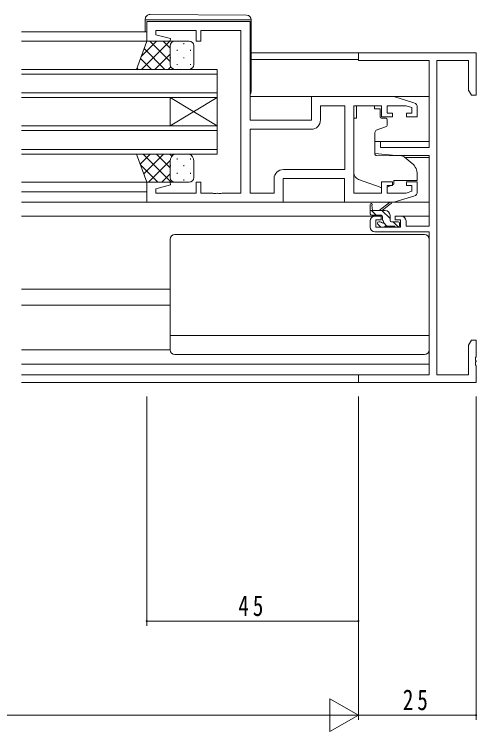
# Model space of a CAD drawing. Units: millimetres, scale not verified. Extents: x -567 to 567, y -403 to 403.
# Drawn here: x 319.1 to 417.4, y -67.1 to 85.3 of the extents above; entities that cross this region are included whole.
import ezdxf

# ---------------------------------------------------------------- set-up
doc = ezdxf.new("R2010")
doc.units = ezdxf.units.MM
doc.header["$LTSCALE"] = 2
for name, color, linetype, lineweight in [('0-3_YKK_11', 7, 'Continuous', 18), ('0-4_YKK_12', 2, 'Continuous', 18), ('0-5_YKK_13', 4, 'Continuous', 18), ('0-6_YKK_D', 6, 'Continuous', 18)]:
    doc.layers.add(name, color=color, linetype=linetype, lineweight=lineweight)
doc.styles.add('ＭＳ ゴシック', font='')
doc.styles.get('ＭＳ ゴシック').set_extended_font_data('MS Gothic')

msp = doc.modelspace()

# ---------------------------------------------------------------- linework, layer by layer
at = {"layer": '0-3_YKK_11'}
for p, q in [((347.274, 79.613), (347.274, 83.813)), ((347.274, 83.813), (369.274, 83.813)), ((369.274, 83.813), (369.274, 62.813)), ((349.204, 81.883), (349.204, 80.965)), ((357.774, 81.883), (349.204, 81.883)), ((349.204, 80.965), (352.303, 80.135)), ((367.274, 47.343), (367.274, 81.883)), ((352.235, 79.613), (347.274, 79.613)), ((352.303, 80.135), (352.235, 79.613)), ((392.274, 75.483), (392.274, 77.113)), ((392.274, 77.113), (417.274, 77.113)), ((417.274, 77.113), (417.274, 68.113)), ((407.274, 75.483), (392.274, 75.483)), ((407.274, 57.013), (407.274, 75.483)), ((415.644, 75.483), (408.904, 75.483)), ((408.904, 75.483), (408.904, 8.743)), ((415.644, 69.204), (415.644, 75.483)), ((382.274, 67.813), (399.774, 67.813)), ((382.274, 62.813), (382.274, 67.813)), ((399.774, 67.813), (404.061, 66.526)), ((384.204, 65.883), (389.344, 65.883)), ((384.204, 62.883), (384.204, 65.883)), ((389.344, 65.883), (389.344, 52.343)), ((389.344, 65.883), (389.344, 52.343)), ((391.274, 65.883), (391.274, 47.343)), ((369.274, 62.813), (382.274, 62.813)), ((369.274, 47.343), (369.274, 60.883)), ((369.274, 60.883), (382.204, 60.883)), ((396.974, 57.013), (407.274, 57.013)), ((407.274, 55.313), (400.274, 55.313)), ((407.274, 40.313), (407.274, 55.313)), ((389.344, 52.343), (376.344, 52.343)), ((374.344, 50.343), (374.344, 47.343)), ((376.274, 50.413), (376.274, 45.413)), ((389.274, 50.413), (376.274, 50.413)), ((389.274, 45.413), (389.274, 50.413)), ((347.274, 49.613), (352.235, 49.613)), ((347.274, 45.413), (347.274, 49.613)), ((352.303, 49.09), (349.204, 48.26)), ((352.235, 49.613), (352.303, 49.09)), ((349.204, 48.26), (349.204, 47.343)), ((349.204, 47.343), (357.774, 47.343)), ((361.316, 47.343), (361.499, 47.223)), ((362.049, 47.223), (362.232, 47.343)), ((362.232, 47.343), (362.316, 47.343)), ((362.316, 47.343), (362.499, 47.223)), ((363.049, 47.223), (363.232, 47.343)), ((363.232, 47.343), (367.274, 47.343)), ((374.344, 47.343), (369.274, 47.343)), ((361.499, 47.223), (362.049, 47.223)), ((362.499, 47.223), (363.049, 47.223)), ((376.274, 45.413), (347.274, 45.413)), ((394.774, 40.113), (394.774, 41.413)), ((402.374, 41.413), (402.374, 40.313)), ((402.374, 40.313), (407.274, 40.313)), ((407.274, 39.113), (395.774, 39.113)), ((407.274, 8.743), (407.274, 39.113)), ((415.644, 15.021), (416.274, 16.113)), ((416.274, 16.113), (417.274, 16.113)), ((417.274, 16.113), (417.274, 12.571)), ((417.274, 12.571), (417.154, 12.388)), ((392.274, 8.743), (407.274, 8.743)), ((392.274, 7.113), (392.274, 8.743)), ((417.274, 7.113), (392.274, 7.113))]:
    msp.add_line(p, q, dxfattribs=at)
for points in [[(367.274, 81.883), (358.774, 81.883), (358.774, 79.613), (357.774, 79.613), (357.774, 81.883)], [(417.274, 68.113), (416.274, 68.113), (415.644, 69.204)], [(404.774, 65.569), (404.774, 63.513), (402.474, 63.513), (402.474, 64.313), (403.574, 64.313), (403.574, 65.524), (402.379, 65.883), (398.374, 65.883), (398.374, 64.313), (399.474, 64.313), (399.474, 63.513), (397.174, 63.513), (397.174, 65.883), (391.274, 65.883)], [(400.274, 55.313), (395.774, 55.706), (395.774, 58.313), (396.974, 58.313), (396.974, 57.013)], [(357.774, 47.343), (357.774, 49.613), (358.774, 49.613), (358.774, 47.343), (361.316, 47.343)], [(391.274, 47.343), (397.174, 47.343), (397.174, 49.713), (399.474, 49.713), (399.474, 48.913), (398.374, 48.913), (398.374, 47.343), (402.379, 47.343), (403.574, 47.701), (403.574, 48.913), (402.474, 48.913), (402.474, 49.713), (404.774, 49.713), (404.774, 47.657)], [(404.061, 46.699), (399.774, 45.413), (389.274, 45.413)], [(395.774, 42.413), (397.074, 42.413), (397.074, 41.613), (395.974, 41.613), (395.974, 40.113), (401.174, 40.113), (401.174, 41.613), (400.074, 41.613), (400.074, 42.413), (401.374, 42.413)], [(408.904, 8.743), (415.644, 8.743), (415.644, 15.021)], [(417.154, 12.388), (417.154, 11.838), (417.274, 11.654), (417.274, 11.571), (417.154, 11.388), (417.154, 10.838), (417.274, 10.654), (417.274, 7.113)]]:
    msp.add_lwpolyline(points, dxfattribs=at)
for centre, radius, start, end in [((403.774, 65.569), 1, 359.99996, 73.30074), ((382.204, 62.883), 2, 270.00001, 359.99999), ((376.344, 50.343), 2, 90.00001, 179.99999), ((403.774, 47.657), 1, 286.69926, 0.00004), ((395.774, 41.413), 1, 90.00001, 179.99999), ((401.374, 41.413), 1, 0.00001, 89.99999), ((395.774, 40.113), 1, 180.00001, 269.99999)]:
    msp.add_arc(centre, radius, start, end, dxfattribs=at)
at = {"layer": '0-4_YKK_12'}
for p, q in [((347.274, 81.613), (320.649, 81.613)), ((348.363, 79.613), (320.649, 79.613)), ((392.574, 77.113), (369.474, 77.113)), ((392.274, 75.713), (369.474, 75.713)), ((362.274, 73.613), (320.649, 73.613)), ((362.274, 67.613), (362.274, 73.613)), ((320.649, 72.613), (362.274, 72.613)), ((362.274, 68.613), (320.649, 68.613)), ((320.649, 67.613), (362.274, 67.613)), ((352.274, 67.613), (352.274, 61.613)), ((362.274, 67.613), (352.274, 61.613)), ((362.274, 61.613), (352.274, 67.613)), ((362.274, 67.613), (362.274, 61.613)), ((382.774, 67.813), (369.274, 67.813)), ((407.274, 67.813), (399.701, 67.813)), ((362.274, 61.613), (320.649, 61.613)), ((362.274, 55.613), (362.274, 61.613)), ((320.649, 60.613), (362.274, 60.613)), ((407.274, 58.313), (395.774, 58.313)), ((362.274, 56.613), (320.649, 56.613)), ((320.649, 55.613), (362.274, 55.613)), ((407.274, 54.913), (402.151, 54.913)), ((347.774, 49.613), (320.649, 49.614)), ((347.274, 47.612), (320.649, 47.613)), ((347.774, 45.413), (320.649, 45.413)), ((395.774, 42.413), (320.649, 42.413)), ((407.274, 42.413), (401.374, 42.413)), ((352.274, 26.913), (320.649, 26.913)), ((352.274, 23.513), (320.649, 23.513)), ((407.274, 11.013), (320.649, 11.013)), ((406.974, 8.743), (320.649, 8.743)), ((392.574, 7.113), (320.649, 7.113))]:
    msp.add_line(p, q, dxfattribs=at)
at = {"layer": '0-5_YKK_13'}
for p, q in [((346.974, 84.113), (346.974, 84.3)), ((347.478, 84.113), (346.974, 84.113)), ((346.974, 83.813), (346.974, 84.113)), ((346.974, 83.813), (346.974, 81.613)), ((368.978, 84.113), (347.478, 84.113)), ((347.983, 85.3), (368.483, 85.121)), ((369.474, 84.113), (369.474, 83.813)), ((369.474, 68.813), (369.474, 83.813)), ((345.131, 73.613), (347.274, 79.613)), ((346.108, 76.348), (349.373, 79.613)), ((346.201, 73.613), (352.201, 79.613)), ((347.274, 79.613), (353.274, 79.613)), ((352.274, 75.291), (347.953, 79.613)), ((352.274, 78.12), (350.781, 79.613)), ((356.274, 79.613), (353.274, 79.613)), ((351.124, 73.613), (346.708, 78.029)), ((352.274, 78.613), (352.274, 74.613)), ((353.779, 77.778), (353.779, 77.578)), ((355.194, 79.193), (355.194, 78.993)), ((356.609, 77.778), (356.609, 77.578)), ((357.274, 74.613), (357.274, 78.613)), ((349.029, 73.613), (352.274, 76.857)), ((348.296, 73.613), (345.964, 75.945)), ((352.364, 76.163), (352.364, 75.963)), ((353.779, 74.748), (353.779, 74.548)), ((355.194, 76.163), (355.194, 75.963)), ((356.609, 74.748), (356.609, 74.548)), ((353.274, 73.613), (345.131, 73.613)), ((345.468, 73.613), (345.22, 73.86)), ((351.858, 73.613), (352.39, 74.145)), ((353.274, 73.613), (356.274, 73.613)), ((395.674, 65.883), (391.874, 65.883)), ((391.874, 65.883), (391.874, 65.213)), ((395.674, 65.883), (395.674, 65.213)), ((391.874, 64.213), (391.874, 65.213)), ((391.874, 63.213), (391.874, 64.213)), ((395.674, 65.213), (396.844, 65.213)), ((396.844, 64.213), (396.844, 65.213)), ((396.844, 64.213), (396.844, 63.513)), ((391.874, 63.213), (391.274, 63.213)), ((391.274, 51.657), (391.274, 63.213)), ((397.144, 63.213), (398.074, 63.213)), ((398.374, 62.913), (398.374, 61.863)), ((398.045, 61.393), (396.045, 60.665)), ((395.774, 60.216), (395.774, 55.61)), ((345.131, 55.613), (347.274, 49.613)), ((353.274, 55.613), (345.131, 55.613)), ((345.142, 55.583), (345.172, 55.613)), ((345.886, 53.499), (348, 55.613)), ((352.497, 49.613), (346.497, 55.613)), ((346.63, 51.415), (350.828, 55.613)), ((352.274, 52.664), (349.325, 55.613)), ((352.62, 55.146), (352.154, 55.613)), ((353.274, 55.613), (356.274, 55.613)), ((395.991, 55.311), (401.377, 55.264)), ((402.011, 55.03), (403.702, 53.611)), ((349.669, 49.613), (345.944, 53.337)), ((347.657, 49.613), (352.274, 54.229)), ((352.274, 50.613), (352.274, 54.113)), ((353.779, 54.478), (353.779, 54.678)), ((356.609, 54.478), (356.609, 54.678)), ((357.274, 54.113), (357.274, 50.613)), ((352.364, 53.063), (352.364, 53.263)), ((355.194, 53.063), (355.194, 53.263)), ((350.485, 49.613), (352.274, 51.401)), ((353.779, 51.448), (353.779, 51.648)), ((356.609, 51.448), (356.609, 51.648)), ((404.774, 51.312), (404.774, 50.013)), ((347.274, 49.613), (353.274, 49.613)), ((352.364, 50.198), (352.364, 50.233)), ((356.274, 49.613), (353.274, 49.613)), ((355.194, 50.033), (355.194, 50.233)), ((396.902, 48.572), (392.265, 50.247)), ((398.468, 48.606), (399.774, 49.215)), ((399.774, 49.713), (399.774, 49.215)), ((389.774, 45.413), (375.774, 45.413)), ((394.774, 42.913), (394.774, 44.912)), ((395.074, 44.739), (395.273, 43.613)), ((396.674, 43.613), (398.892, 45.295)), ((397.274, 43.613), (399.093, 45.014)), ((399.701, 45.413), (407.274, 45.413)), ((397.974, 43.613), (394.774, 43.613)), ((396.016, 42.613), (395.016, 43.613)), ((398.974, 41.9), (397.262, 43.613)), ((397.074, 42.613), (395.074, 42.613)), ((396.574, 41.213), (396.913, 41.213)), ((397.374, 41.674), (397.374, 42.313)), ((398.974, 41.513), (398.974, 42.613)), ((399.274, 41.213), (400.674, 41.213)), ((400.751, 40.123), (399.662, 41.213)), ((396.862, 40.2), (396.362, 40.7)), ((397.674, 40.113), (397.074, 40.113)), ((398.316, 40.313), (397.571, 41.058)), ((399.974, 40.313), (397.874, 40.313)), ((400.674, 40.113), (400.174, 40.113)), ((400.974, 40.913), (400.974, 40.413)), ((406.274, 38.513), (353.274, 38.513)), ((352.274, 14.013), (352.274, 37.513)), ((407.274, 14.013), (407.274, 37.513)), ((407.274, 17.053), (352.274, 17.053)), ((320.649, 14.013), (352.274, 14.013)), ((406.274, 13.013), (353.274, 13.013))]:
    msp.add_line(p, q, dxfattribs=at)
for points in [[(369.474, 84.121), (369.474, 84.113), (368.978, 84.113)], [(404.774, 50.013), (399.774, 50.013), (399.774, 49.713)]]:
    msp.add_lwpolyline(points, dxfattribs=at)
for centre, radius, start, end in [((347.974, 84.3), 1, 89.5, 180), ((368.474, 84.121), 1, 0, 89.5), ((353.274, 78.613), 1, 90.0001, 180.0001), ((356.274, 78.613), 1, 0.0001, 90.0001), ((353.274, 74.613), 1, 180.0001, 270.0001), ((356.274, 74.613), 1, 270.0001, 0.0001), ((368.974, 68.813), 0.5, 306.86983, 360), ((397.144, 63.513), 0.3, 180, 270), ((398.074, 62.913), 0.3, 0, 90), ((397.874, 61.863), 0.5, 290, 0), ((396.274, 60.216), 0.5, 110, 180), ((353.806, 54.174), 1.534, 110.30864, 182.31157), ((355.742, 54.174), 1.534, 357.6883, 69.69119), ((396.074, 55.61), 0.3, 180, 269.5), ((401.368, 54.264), 1, 50, 89.5), ((401.774, 51.312), 3, 0, 50), ((353.274, 50.613), 1, 179.9999, 269.9999), ((356.274, 50.613), 1, 269.9999, 359.9999), ((392.774, 51.657), 1.5, 180, 250.14674), ((397.242, 49.513), 1, 250.14674, 266.11316), ((398.045, 49.513), 1, 289.20296, 295), ((394.974, 44.912), 0.2, 300, 180), ((399.074, 45.213), 0.2, 275.58289, 155.58289), ((395.074, 42.913), 0.3, 180, 270), ((397.974, 42.613), 1, 0, 90), ((396.574, 40.913), 0.3, 90, 225), ((396.913, 40.913), 0.3, 33.05573, 90), ((397.074, 42.313), 0.3, 0, 90), ((397.374, 41.213), 0.25, 213.05573, 56.94427), ((397.674, 41.674), 0.3, 180, 236.94427), ((399.274, 41.513), 0.3, 180, 270), ((400.674, 40.913), 0.3, 0, 90), ((397.074, 40.413), 0.3, 225, 270), ((397.674, 40.313), 0.2, 270, 0), ((400.174, 40.313), 0.2, 180, 270), ((400.674, 40.413), 0.3, 270, 0), ((353.274, 37.513), 1, 90, 180), ((406.274, 37.513), 1, 0, 90), ((353.274, 14.013), 1, 180, 270), ((406.274, 14.013), 1, 270, 0)]:
    msp.add_arc(centre, radius, start, end, dxfattribs=at)
at = {"layer": '0-6_YKK_D'}
for p, q in [((347.274, 4.113), (347.274, -44.585)), ((392.274, 4.113), (392.274, -64.585)), ((392.274, 4.113), (392.274, -44.585)), ((392.274, 4.113), (392.274, -64.585)), ((417.274, 4.113), (417.274, -64.585)), ((392.274, -43.585), (347.274, -43.585)), ((-100.726, -63.585), (385.274, -63.585)), ((392.274, -63.585), (380.15, -63.585)), ((392.274, -63.585), (386.212, -67.085)), ((392.274, -63.585), (417.274, -63.585))]:
    msp.add_line(p, q, dxfattribs=at)
msp.add_lwpolyline([(392.274, -63.585), (386.212, -60.085), (386.212, -67.085)], dxfattribs=at)
for centre, start, end in [((347.274, -43.585), 0, 180), ((347.274, -43.585), 180, 0), ((392.274, -43.585), 0, 180), ((392.274, -43.585), 180, 0), ((417.274, -63.585), 0, 180), ((417.274, -63.585), 180, 0)]:
    msp.add_arc(centre, 0.106, start, end, dxfattribs=at)

# ---------------------------------------------------------------- texts
at = {"layer": '0-6_YKK_D', "color": 7, "char_height": 4.399, "attachment_point": 7, "style": 'ＭＳ ゴシック'}
for s, insert in [('\\T1.37;\\W0.75;45', (366.741, -42.585)), ('\\T1.37;\\W0.75;25', (401.692, -62.585))]:
    msp.add_mtext(s, dxfattribs=dict(at, insert=insert))

doc.saveas('drawing.dxf')
